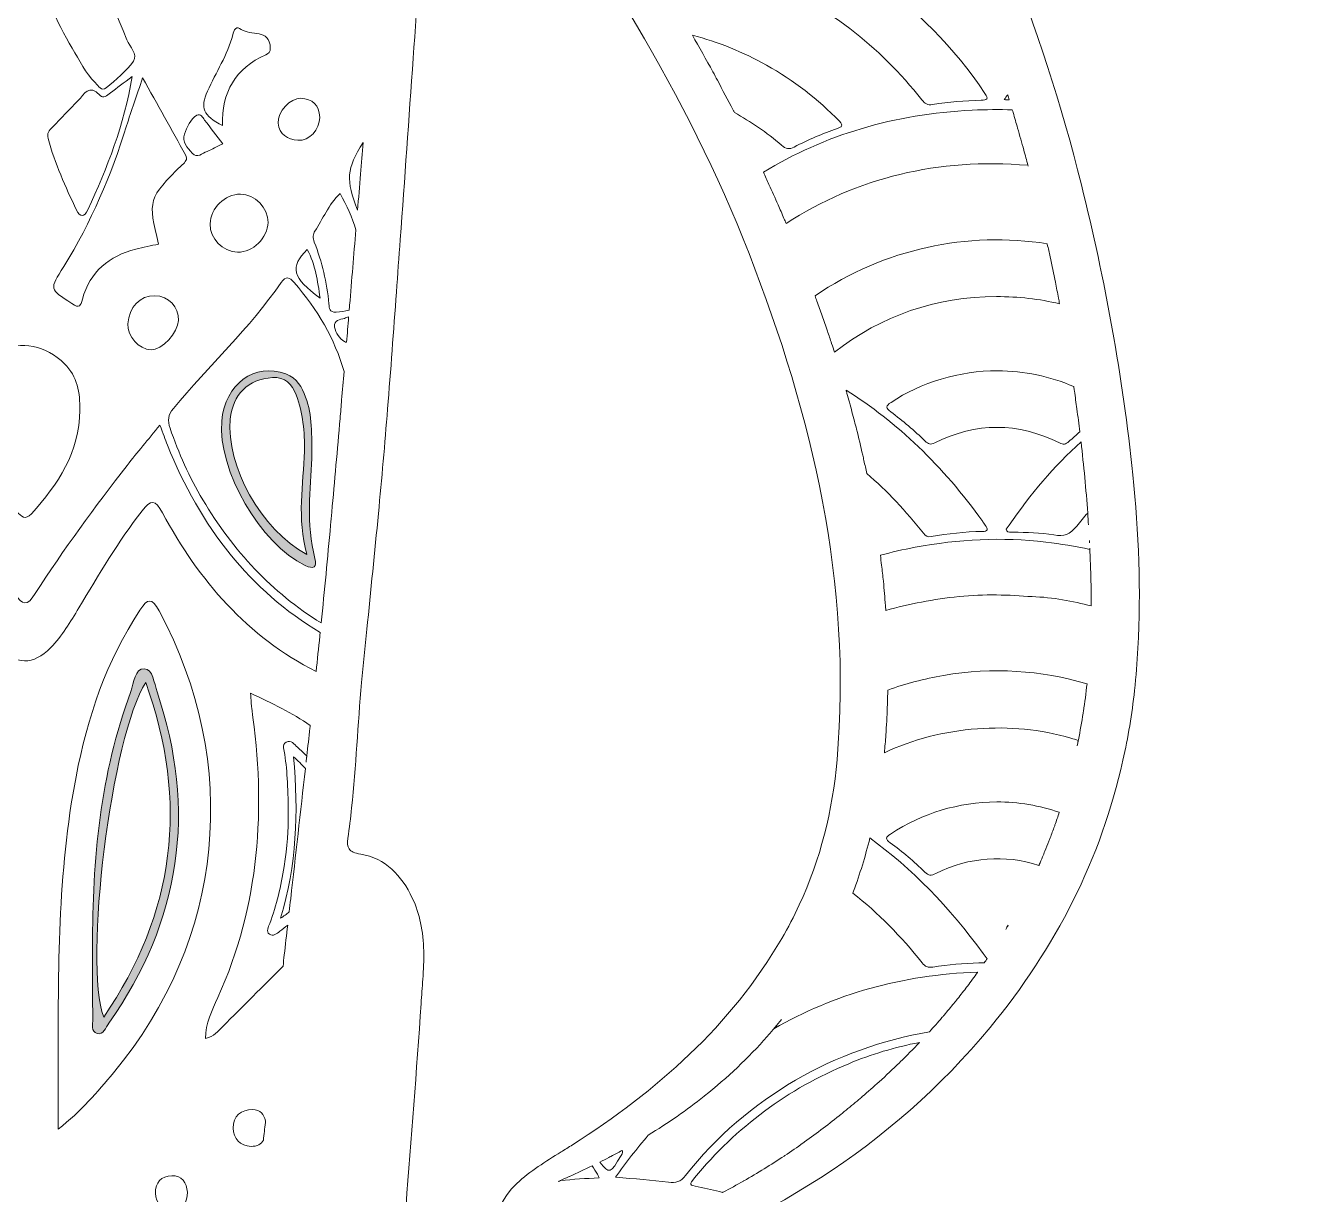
# Model space of a CAD drawing. Extents: x 196 to 3823, y -5725 to -331.
# Drawn here: x 3020.2 to 3412.9, y -3507 to -3146.4 of the extents above; entities that cross this region are included whole.
import ezdxf

# ---------------------------------------------------------------- set-up
doc = ezdxf.new("R2010")
doc.units = 0
doc.header["$MEASUREMENT"] = 0
doc.layers.add('Layer 1', color=7, linetype='Continuous')

# ---------------------------------------------------------------- blocks, each defined once
blk = doc.blocks.new('block 6')
at = {"layer": 'Layer 1', "true_color": 0xffffff}
h = blk.add_hatch(color=7, dxfattribs=at)
h.dxf.hatch_style = 2
edge = h.paths.add_edge_path()
edge.add_spline(control_points=[(3080.73, -3268.42), (3079.45, -3283.57), (3092.69, -3306.42), (3106.43, -3312.97), (3109.11, -3314.24), (3110.18, -3313.54), (3109.46, -3310.8), (3106.64, -3300.06), (3108.01, -3289.24), (3108.55, -3280.03), (3108.47, -3272.57), (3108.73, -3266.66), (3106.58, -3261.06), (3105.4, -3258), (3104.03, -3255.19), (3100.5, -3253.88), (3090.88, -3250.3), (3081.69, -3256.96), (3080.73, -3268.42)], knot_values=[0, 0, 0, 0, 1, 1, 1, 2, 2, 2, 3, 3, 3, 4, 4, 4, 5, 5, 5, 6, 6, 6, 6], degree=3, periodic=1)
edge = h.paths.add_edge_path()
edge.add_spline(control_points=[(3103.69, -3260.38), (3105.78, -3265.96), (3106.34, -3271.78), (3106.21, -3277.69), (3105.98, -3288), (3103.77, -3298.31), (3107.02, -3309.59), (3092.78, -3301.97), (3081.93, -3282.05), (3083.36, -3267.81), (3084.12, -3260.25), (3088.84, -3255.51), (3096.39, -3255.01), (3100.18, -3254.76), (3102.43, -3257.04), (3103.69, -3260.38)], knot_values=[0, 0, 0, 0, 1, 1, 1, 2, 2, 2, 3, 3, 3, 4, 4, 4, 5, 5, 5, 5], degree=3, periodic=1)
h = blk.add_hatch(color=7, dxfattribs=at)
h.dxf.hatch_style = 2
edge = h.paths.add_edge_path()
edge.add_spline(control_points=[(3042.32, -3457.38), (3044.25, -3457.85), (3044.97, -3455.51), (3045.91, -3454.17), (3068.1, -3422.62), (3073.12, -3388.55), (3060.77, -3351.98), (3059.86, -3349.3), (3059.51, -3344.87), (3056.82, -3344.82), (3053.9, -3344.76), (3053.66, -3349.24), (3052.68, -3351.86), (3043.24, -3377.27), (3040.75, -3403.8), (3040.9, -3430.64), (3040.9, -3438.05), (3040.85, -3445.47), (3040.95, -3452.88), (3040.97, -3454.47), (3040.23, -3456.86), (3042.32, -3457.38)], knot_values=[0, 0, 0, 0, 1, 1, 1, 2, 2, 2, 3, 3, 3, 4, 4, 4, 5, 5, 5, 6, 6, 6, 7, 7, 7, 7], degree=3, periodic=1)
edge = h.paths.add_edge_path()
edge.add_spline(control_points=[(3057.29, -3349.08), (3070.59, -3386.16), (3066.31, -3420.12), (3044.31, -3452.3), (3037.98, -3435.79), (3046.76, -3365.19), (3057.29, -3349.08)], knot_values=[0, 0, 0, 0, 1, 1, 1, 2, 2, 2, 2], degree=3, periodic=1)
at = {"layer": 'Layer 1', "lineweight": 0}
for points, knots in [([(3804.19, -2669.71), (3803.85, -2667.11), (3803.21, -2664.45), (3802.21, -2661.74), (3800.5, -2657.05), (3798.1, -2652.87), (3795.23, -2649.02), (3792.11, -2644.82), (3788.44, -2641.03), (3784.46, -2637.5), (3773.5, -2627.77), (3761.06, -2619.97), (3749.31, -2611.28), (3742.64, -2606.34), (3736, -2601.35), (3729.3, -2596.44), (3723.19, -2591.95), (3717.03, -2587.53), (3710.74, -2583.27), (3706.38, -2580.33), (3702.11, -2577.27), (3697.89, -2574.15), (3685.71, -2565.18), (3673.98, -2555.64), (3662.27, -2546.07), (3658.16, -2542.72), (3654.06, -2539.36), (3649.94, -2536.03), (3646.8, -2533.5), (3643.71, -2530.89), (3640.64, -2528.26), (3628.38, -2517.73), (3616.61, -2506.59), (3604.56, -2495.8), (3591.6, -2484.18), (3578.57, -2472.64), (3565.12, -2461.62), (3552.81, -2451.53), (3540.15, -2441.87), (3526.82, -2433.03), (3518.54, -2427.54), (3510.08, -2422.48), (3501.4, -2417.92), (3482.31, -2407.9), (3462.16, -2400.31), (3440.65, -2395.85), (3435.47, -2394.78), (3430.27, -2393.91), (3425.06, -2393.16), (3413.2, -2391.45), (3401.25, -2390.47), (3389.28, -2389.77), (3384.03, -2389.47), (3378.78, -2389.21), (3373.52, -2388.98), (3357.39, -2388.25), (3341.28, -2387.83), (3325.19, -2387.88), (3299.45, -2387.96), (3273.77, -2389.24), (3248.17, -2392.37), (3238.57, -2393.55), (3228.98, -2394.98), (3219.41, -2396.71), (3216.79, -2397.19), (3214.16, -2397.55), (3211.52, -2397.85), (3207.41, -2398.32), (3203.29, -2398.61), (3199.16, -2398.68), (3195.07, -2398.74), (3190.98, -2398.59), (3186.89, -2398.27), (3184.19, -2398.06), (3181.48, -2397.78), (3178.79, -2397.41), (3175.71, -2396.98), (3172.69, -2396.38), (3169.72, -2395.64), (3160.35, -2393.3), (3151.48, -2389.56), (3142.87, -2385.24), (3140.15, -2383.87), (3137.46, -2382.45), (3134.78, -2380.99), (3128.91, -2377.8), (3122.99, -2374.8), (3117.01, -2372.03), (3092.04, -2360.46), (3065.96, -2352.89), (3037.68, -2351.89), (3034.06, -2351.76), (3030.46, -2351.69), (3026.86, -2351.67), (3001.69, -2351.57), (2976.92, -2354.32), (2952.48, -2360.7), (2933.21, -2365.73), (2915.95, -2375.5), (2898.46, -2384.52), (2879.72, -2394.17), (2860.42, -2398.49), (2840.51, -2398.4), (2831.46, -2398.35), (2822.29, -2397.39), (2812.99, -2395.61), (2799.65, -2393.05), (2786.22, -2391.01), (2772.72, -2389.74), (2765.45, -2389.06), (2758.16, -2388.6), (2750.86, -2388.42), (2742.44, -2388.21), (2734.02, -2388.11), (2725.6, -2388.08), (2723.66, -2388.07), (2721.71, -2388.04), (2719.77, -2388.04), (2688.69, -2388.06), (2657.63, -2389.28), (2626.61, -2392), (2594.06, -2394.86), (2563.89, -2404.13), (2535.77, -2419.34), (2529.03, -2422.98), (2522.41, -2426.95), (2515.91, -2431.27), (2510.28, -2435.01), (2504.78, -2438.91), (2499.34, -2442.89), (2483.18, -2454.73), (2467.79, -2467.51), (2452.71, -2480.68), (2447.63, -2485.11), (2442.58, -2489.56), (2437.55, -2494.05), (2434.59, -2496.69), (2431.65, -2499.36), (2428.72, -2502.04), (2416.81, -2512.89), (2405.03, -2523.87), (2392.54, -2533.98), (2390, -2536.04), (2387.47, -2538.12), (2384.96, -2540.22), (2379.02, -2545.15), (2373.11, -2550.12), (2367.01, -2554.87), (2364.36, -2556.94), (2361.68, -2558.97), (2358.94, -2560.93), (2355.55, -2563.36), (2352.18, -2565.83), (2348.82, -2568.31), (2337.69, -2576.54), (2326.68, -2584.94), (2315.4, -2592.95), (2310.59, -2596.36), (2305.85, -2599.85), (2301.11, -2603.35), (2295.91, -2607.17), (2290.72, -2611), (2285.46, -2614.75), (2283.11, -2616.42), (2280.8, -2618.16), (2278.5, -2619.92), (2273.18, -2624), (2267.97, -2628.25), (2262.78, -2632.5), (2260.53, -2634.34), (2258.28, -2636.17), (2256.02, -2637.99), (2250.18, -2642.7), (2244.89, -2648.01), (2241.16, -2654.58), (2238.97, -2658.43), (2237.4, -2662.39), (2236.48, -2666.34), (2234.26, -2675.88), (2235.97, -2685.31), (2242.59, -2692.9), (2245.31, -2696.01), (2248.84, -2698.81), (2253.28, -2701.18), (2257.03, -2703.19), (2260.91, -2704.89), (2264.88, -2706.29), (2268.54, -2707.58), (2272.28, -2708.61), (2276.11, -2709.39), (2279.7, -2710.11), (2281.44, -2711.43), (2280.97, -2715.55), (2280.87, -2716.46), (2280.79, -2717.37), (2280.73, -2718.29), (2280.49, -2722), (2280.62, -2725.77), (2281.5, -2729.43), (2283.34, -2737.07), (2285.85, -2744.07), (2288.99, -2750.45), (2296.3, -2765.3), (2307.17, -2776.72), (2321.73, -2784.58), (2328, -2787.96), (2334.91, -2790.72), (2342.55, -2792.77), (2346.06, -2793.71), (2349.6, -2794.58), (2353.16, -2795.32), (2367.93, -2798.34), (2376.27, -2807.78), (2380.37, -2821.85), (2383.81, -2833.63), (2389.86, -2843.81), (2397.9, -2852.71), (2399.88, -2854.9), (2401.95, -2857.04), (2404.17, -2859.08), (2413.16, -2867.35), (2422.62, -2874.97), (2432.42, -2882.13), (2443.07, -2889.91), (2454.12, -2897.14), (2465.45, -2903.99), (2476, -2910.39), (2487.26, -2915.2), (2499.39, -2917.71), (2503.3, -2918.52), (2507.25, -2919.21), (2511.2, -2919.44), (2512, -2919.48), (2512.8, -2919.52), (2513.6, -2919.53), (2516.44, -2919.55), (2519.28, -2919.29), (2522.09, -2918.62), (2523.94, -2918.18), (2525.77, -2917.68), (2527.59, -2917.17), (2534.99, -2915.07), (2542.23, -2912.39), (2549.39, -2909.5), (2554.44, -2907.46), (2559.31, -2906.47), (2563.97, -2906.58), (2571.74, -2906.76), (2578.93, -2909.99), (2585.45, -2916.46), (2587.34, -2918.33), (2589.14, -2920.28), (2590.88, -2922.27), (2596.77, -2929), (2601.95, -2936.34), (2606.98, -2943.68), (2610.05, -2948.14), (2613.46, -2952.2), (2617.08, -2956.04), (2621.02, -2960.22), (2625.2, -2964.14), (2629.49, -2967.99), (2631.44, -2969.75), (2633.24, -2971.66), (2635.21, -2973.41), (2637.02, -2975.02), (2638.97, -2976.48), (2641.33, -2977.54), (2643.78, -2978.63), (2646.21, -2979.74), (2648.64, -2980.85), (2655.24, -2983.88), (2661.8, -2987.03), (2668.28, -2990.29), (2670.63, -2991.47), (2672.97, -2992.66), (2675.3, -2993.88), (2686.98, -2999.96), (2697.65, -3007.82), (2706.2, -3017.72), (2715.39, -3028.34), (2725.34, -3037.66), (2737.73, -3044.25), (2739.49, -3045.18), (2741.26, -3046.08), (2743.05, -3046.94), (2744.99, -3047.88), (2746.95, -3048.77), (2748.94, -3049.61), (2749.43, -3049.81), (2749.82, -3050.01), (2750.15, -3050.22), (2751.28, -3050.94), (2751.44, -3051.81), (2750.43, -3053.55), (2749.93, -3054.42), (2749.45, -3055.3), (2748.97, -3056.18), (2747.64, -3058.64), (2746.37, -3061.15), (2745.11, -3063.65), (2744.66, -3064.54), (2744.21, -3065.44), (2743.75, -3066.32), (2712.09, -3127.98), (2690.68, -3192.35), (2681.61, -3260.01), (2679.07, -3278.96), (2677.49, -3298.16), (2676.93, -3317.64), (2676.48, -3333.03), (2677.25, -3348.22), (2679.68, -3363.11), (2681.93, -3376.93), (2685.62, -3390.5), (2691.16, -3403.75), (2696.58, -3416.7), (2702.96, -3428.56), (2710.19, -3439.45), (2740.45, -3485.06), (2785.72, -3513.47), (2839.29, -3532.08), (2843.21, -3533.44), (2847.29, -3534.2), (2851.36, -3534.19), (2854.86, -3534.17), (2858.35, -3533.58), (2861.75, -3532.32), (2863.45, -3531.68), (2865.12, -3530.88), (2866.77, -3529.89), (2870.96, -3527.36), (2873.53, -3523.57), (2874.37, -3519.43), (2875.27, -3515.05), (2874.22, -3510.29), (2871.03, -3506.24), (2869.21, -3503.92), (2866.96, -3502.11), (2864.55, -3500.51), (2863.92, -3500.1), (2863.29, -3499.69), (2862.65, -3499.3), (2851.42, -3492.51), (2840.76, -3484.91), (2830.35, -3476.95), (2788.62, -3445.04), (2767.74, -3402.9), (2768.32, -3350.32), (2768.54, -3330.71), (2770.87, -3311.31), (2774.66, -3292.08), (2776.46, -3282.91), (2778.62, -3273.87), (2781.07, -3264.94), (2788.57, -3237.68), (2798.97, -3211.52), (2811.55, -3186.18), (2815.56, -3178.1), (2819.79, -3170.1), (2824.22, -3162.18), (2840.2, -3133.6), (2859.36, -3107.14), (2878.23, -3080.47), (2879.33, -3078.9), (2880.44, -3077.32), (2881.54, -3075.74), (2885.93, -3069.44), (2890.34, -3062.97), (2895.24, -3055.86), (2897.23, -3066.32), (2899.16, -3076), (2900.92, -3085.55), (2901.35, -3087.86), (2901.77, -3090.17), (2902.18, -3092.48), (2903.86, -3102.06), (2905.4, -3111.66), (2906.87, -3121.27), (2908.92, -3134.73), (2910.79, -3148.22), (2912.45, -3161.74), (2913.86, -3173.1), (2915.15, -3184.47), (2916.29, -3195.85), (2917.36, -3206.55), (2918.29, -3217.25), (2919.04, -3227.98), (2919.45, -3233.84), (2919.72, -3239.71), (2919.93, -3245.57), (2920.55, -3263.18), (2920.43, -3280.8), (2920.26, -3298.41), (2920.2, -3304.45), (2920.14, -3310.48), (2920.11, -3316.52), (2920.09, -3320.5), (2920.08, -3324.48), (2920.07, -3328.46), (2920.03, -3343.8), (2920, -3359.15), (2919.43, -3374.49), (2919.3, -3378.22), (2919.41, -3381.95), (2919.53, -3385.7), (2919.65, -3389.03), (2919.78, -3392.36), (2919.77, -3395.7), (2919.71, -3416.24), (2920.53, -3436.81), (2921.47, -3457.35), (2921.94, -3467.6), (2922.54, -3477.84), (2923.27, -3488.07), (2924.87, -3510.57), (2927.11, -3533.02), (2930.12, -3555.4), (2933.44, -3580.05), (2937.9, -3604.44), (2946.9, -3627.78), (2961.03, -3664.44), (2996.5, -3688.37), (3033.73, -3688.33), (3040.62, -3688.32), (3047.58, -3687.49), (3054.47, -3685.77), (3093.23, -3676.09), (3115.75, -3649.68), (3125.45, -3612.06), (3134, -3578.85), (3135.04, -3544.59), (3137.56, -3510.57), (3139.11, -3489.74), (3140.85, -3468.93), (3142.22, -3448.09), (3142.39, -3445.61), (3142.59, -3443.12), (3142.76, -3440.64), (3143.15, -3434.79), (3143.3, -3428.96), (3142.07, -3423.22), (3141.52, -3420.66), (3140.71, -3418.11), (3139.51, -3415.6), (3136.18, -3408.6), (3131.3, -3403.32), (3123.58, -3402.03), (3121.7, -3401.71), (3120.6, -3401.25), (3120.02, -3400.44), (3119.49, -3399.7), (3119.4, -3398.66), (3119.63, -3397.12), (3120.08, -3394.01), (3120.45, -3390.9), (3120.78, -3387.78), (3122.14, -3374.91), (3122.66, -3361.97), (3123.88, -3349.09), (3124.41, -3343.61), (3124.95, -3338.13), (3125.5, -3332.65), (3126.69, -3320.75), (3127.91, -3308.86), (3129.05, -3296.96), (3129.56, -3291.59), (3130.06, -3286.21), (3130.53, -3280.83), (3131, -3275.46), (3131.45, -3270.08), (3131.88, -3264.69), (3132.84, -3252.68), (3133.73, -3240.65), (3134.6, -3228.63), (3134.99, -3223.23), (3135.39, -3217.83), (3135.78, -3212.44), (3137.15, -3193.79), (3138.46, -3175.13), (3139.78, -3156.48), (3141.04, -3138.92), (3142.3, -3121.37), (3143.65, -3103.82), (3144.04, -3098.7), (3144.51, -3093.59), (3145.02, -3088.42), (3146.03, -3078.09), (3147.2, -3067.55), (3148.32, -3056.31), (3154.61, -3065.34), (3159.89, -3073.14), (3165.39, -3080.77), (3196.12, -3123.39), (3224.15, -3167.59), (3243.36, -3216.76), (3262.95, -3266.94), (3275.21, -3318.53), (3270.51, -3372.95), (3269.15, -3388.6), (3265.39, -3403.62), (3258.85, -3417.72), (3257.22, -3421.22), (3255.43, -3424.67), (3253.46, -3428.05), (3237.7, -3455.08), (3214.96, -3475.1), (3188.89, -3491.7), (3187.73, -3492.44), (3186.56, -3493.17), (3185.38, -3493.9), (3180.64, -3496.84), (3175.89, -3499.79), (3171.75, -3503.6), (3161.58, -3512.96), (3164.32, -3526.97), (3177.29, -3531.72), (3181.43, -3533.24), (3185.63, -3533.92), (3189.8, -3533.89), (3193.98, -3533.86), (3198.14, -3533.11), (3202.21, -3531.74), (3247.42, -3516.56), (3286.99, -3492.7), (3317.71, -3455.51), (3338.03, -3430.9), (3351.92, -3403.45), (3358.71, -3373.04), (3360.28, -3366.03), (3361.47, -3358.85), (3362.27, -3351.52), (3362.75, -3347.19), (3363.07, -3342.85), (3363.31, -3338.52), (3364.33, -3320.69), (3363.54, -3302.84), (3361.75, -3285), (3358.71, -3254.78), (3353.17, -3225.01), (3345.89, -3195.57), (3333.69, -3146.25), (3314.44, -3099.67), (3290.58, -3054.93), (3288.85, -3051.69), (3289.24, -3050.75), (3292.61, -3049.62), (3306.61, -3044.9), (3318.58, -3036.93), (3329.21, -3026.63), (3333.25, -3022.72), (3336.74, -3018.29), (3340.84, -3014.61), (3347.13, -3008.99), (3353.35, -3003.27), (3359.56, -2997.55), (3362.78, -2994.58), (3366.25, -2991.85), (3370.19, -2990.03), (3372.08, -2989.16), (3374.08, -2988.48), (3376.22, -2988.13), (3384.81, -2986.72), (3392.44, -2983.56), (3399.59, -2979.03), (3401.65, -2977.72), (3403.68, -2976.31), (3405.68, -2974.78), (3415.64, -2967.13), (3424.97, -2958.94), (3431.29, -2948.1), (3437.58, -2937.31), (3444.76, -2927.24), (3453.33, -2918.25), (3456.64, -2914.79), (3460.12, -2911.44), (3464.62, -2909.25), (3465.73, -2908.71), (3466.88, -2908.22), (3468.13, -2907.84), (3471.36, -2906.84), (3474.46, -2906.47), (3477.47, -2906.55), (3477.77, -2906.56), (3478.07, -2906.59), (3478.37, -2906.6), (3484.66, -2906.96), (3490.57, -2909.25), (3496.4, -2911.99), (3506.58, -2916.78), (3516.72, -2919.08), (3526.89, -2919.09), (3537.05, -2919.11), (3547.24, -2916.85), (3557.49, -2912.53), (3576.01, -2904.71), (3592.02, -2892.85), (3608.36, -2881.52), (3633.49, -2864.11), (3655.15, -2843.96), (3663.54, -2812.92), (3664.02, -2811.15), (3664.73, -2809.55), (3665.6, -2808.07), (3667.61, -2804.67), (3670.57, -2802.02), (3674.13, -2800.07), (3675.68, -2799.22), (3677.32, -2798.5), (3679.06, -2797.91), (3685.96, -2795.61), (3692.94, -2793.36), (3700.05, -2791.88), (3708.82, -2790.06), (3716.73, -2786.49), (3723.73, -2781.76), (3747.3, -2765.84), (3760.49, -2736.64), (3760.35, -2715.43), (3760.34, -2714.68), (3760.41, -2714.06), (3760.52, -2713.5), (3760.98, -2711.13), (3762.45, -2710.17), (3765.2, -2709.56), (3775.19, -2707.34), (3784.43, -2703.38), (3792.46, -2696.89), (3801.54, -2689.56), (3805.53, -2680.17), (3804.19, -2669.71)], [0, 0, 0, 0, 1, 1, 1, 2, 2, 2, 3, 3, 3, 4, 4, 4, 5, 5, 5, 6, 6, 6, 7, 7, 7, 8, 8, 8, 9, 9, 9, 10, 10, 10, 11, 11, 11, 12, 12, 12, 13, 13, 13, 14, 14, 14, 15, 15, 15, 16, 16, 16, 17, 17, 17, 18, 18, 18, 19, 19, 19, 20, 20, 20, 21, 21, 21, 22, 22, 22, 23, 23, 23, 24, 24, 24, 25, 25, 25, 26, 26, 26, 27, 27, 27, 28, 28, 28, 29, 29, 29, 30, 30, 30, 31, 31, 31, 32, 32, 32, 33, 33, 33, 34, 34, 34, 35, 35, 35, 36, 36, 36, 37, 37, 37, 38, 38, 38, 39, 39, 39, 40, 40, 40, 41, 41, 41, 42, 42, 42, 43, 43, 43, 44, 44, 44, 45, 45, 45, 46, 46, 46, 47, 47, 47, 48, 48, 48, 49, 49, 49, 50, 50, 50, 51, 51, 51, 52, 52, 52, 53, 53, 53, 54, 54, 54, 55, 55, 55, 56, 56, 56, 57, 57, 57, 58, 58, 58, 59, 59, 59, 60, 60, 60, 61, 61, 61, 62, 62, 62, 63, 63, 63, 64, 64, 64, 65, 65, 65, 66, 66, 66, 67, 67, 67, 68, 68, 68, 69, 69, 69, 70, 70, 70, 71, 71, 71, 72, 72, 72, 73, 73, 73, 74, 74, 74, 75, 75, 75, 76, 76, 76, 77, 77, 77, 78, 78, 78, 79, 79, 79, 80, 80, 80, 81, 81, 81, 82, 82, 82, 83, 83, 83, 84, 84, 84, 85, 85, 85, 86, 86, 86, 87, 87, 87, 88, 88, 88, 89, 89, 89, 90, 90, 90, 91, 91, 91, 92, 92, 92, 93, 93, 93, 94, 94, 94, 95, 95, 95, 96, 96, 96, 97, 97, 97, 98, 98, 98, 99, 99, 99, 100, 100, 100, 101, 101, 101, 102, 102, 102, 103, 103, 103, 104, 104, 104, 105, 105, 105, 106, 106, 106, 107, 107, 107, 108, 108, 108, 109, 109, 109, 110, 110, 110, 111, 111, 111, 112, 112, 112, 113, 113, 113, 114, 114, 114, 115, 115, 115, 116, 116, 116, 117, 117, 117, 118, 118, 118, 119, 119, 119, 120, 120, 120, 121, 121, 121, 122, 122, 122, 123, 123, 123, 124, 124, 124, 125, 125, 125, 126, 126, 126, 127, 127, 127, 128, 128, 128, 129, 129, 129, 130, 130, 130, 131, 131, 131, 132, 132, 132, 133, 133, 133, 134, 134, 134, 135, 135, 135, 136, 136, 136, 137, 137, 137, 138, 138, 138, 139, 139, 139, 140, 140, 140, 141, 141, 141, 142, 142, 142, 143, 143, 143, 144, 144, 144, 145, 145, 145, 146, 146, 146, 147, 147, 147, 148, 148, 148, 149, 149, 149, 150, 150, 150, 151, 151, 151, 152, 152, 152, 153, 153, 153, 154, 154, 154, 155, 155, 155, 156, 156, 156, 157, 157, 157, 158, 158, 158, 159, 159, 159, 160, 160, 160, 161, 161, 161, 162, 162, 162, 163, 163, 163, 164, 164, 164, 165, 165, 165, 166, 166, 166, 167, 167, 167, 168, 168, 168, 169, 169, 169, 170, 170, 170, 171, 171, 171, 172, 172, 172, 173, 173, 173, 174, 174, 174, 175, 175, 175, 176, 176, 176, 177, 177, 177, 178, 178, 178, 179, 179, 179, 180, 180, 180, 181, 181, 181, 182, 182, 182, 183, 183, 183, 184, 184, 184, 185, 185, 185, 186, 186, 186, 187, 187, 187, 188, 188, 188, 189, 189, 189, 190, 190, 190, 191, 191, 191, 192, 192, 192, 193, 193, 193, 194, 194, 194, 195, 195, 195, 196, 196, 196, 197, 197, 197, 198, 198, 198, 199, 199, 199, 200, 200, 200, 201, 201, 201, 202, 202, 202, 203, 203, 203, 204, 204, 204, 205, 205, 205, 206, 206, 206, 207, 207, 207, 208, 208, 208, 209, 209, 209, 210, 210, 210, 210]), ([(3035.24, -3103.09), (3039.73, -3119.98), (3045.09, -3135.57), (3051.47, -3150.8), (3052.37, -3152.95), (3054.89, -3155.37), (3053.51, -3157.37), (3051.3, -3160.56), (3048.12, -3163.13), (3045.1, -3165.65), (3043.63, -3166.89), (3042.71, -3164.99), (3041.8, -3164.11), (3038.63, -3161.06), (3036.84, -3157.1), (3034.63, -3153.41), (3029.63, -3145.1), (3025.98, -3136.17), (3022.63, -3127.1), (3021.71, -3124.57), (3021.93, -3122.68), (3023.91, -3120.58), (3028.52, -3115.73), (3031.33, -3109.57), (3035.24, -3103.09)], [0, 0, 0, 0, 1, 1, 1, 2, 2, 2, 3, 3, 3, 4, 4, 4, 5, 5, 5, 6, 6, 6, 7, 7, 7, 8, 8, 8, 8]), ([(3204.55, -3115.5), (3203.51, -3113.99), (3202.46, -3112.49), (3201.41, -3110.99), (3200.26, -3109.34), (3199.11, -3107.69), (3197.94, -3106.05), (3197.8, -3105.87), (3197.68, -3105.68), (3197.54, -3105.49), (3209.01, -3105.29), (3220.31, -3106.49), (3231.45, -3109.09), (3249.35, -3113.27), (3266.16, -3120.26), (3281.08, -3131.24), (3294.77, -3141.3), (3306.61, -3153.19), (3316.13, -3167.33), (3317.37, -3169.19), (3316.77, -3169.36), (3314.94, -3169.45), (3309.94, -3169.67), (3304.95, -3169.96), (3300, -3170.79), (3298.48, -3171.05), (3297.61, -3170.53), (3296.69, -3169.37), (3283.47, -3152.62), (3267.07, -3139.95), (3247.32, -3131.93), (3235.34, -3127.08), (3222.86, -3124.03), (3209.89, -3122.88), (3209.76, -3122.87), (3209.64, -3122.86), (3209.51, -3122.85), (3208.92, -3121.96), (3208.31, -3121.08), (3207.71, -3120.19), (3206.66, -3118.62), (3205.61, -3117.06), (3204.55, -3115.5)], [0, 0, 0, 0, 1, 1, 1, 2, 2, 2, 3, 3, 3, 4, 4, 4, 5, 5, 5, 6, 6, 6, 7, 7, 7, 8, 8, 8, 9, 9, 9, 10, 10, 10, 11, 11, 11, 12, 12, 12, 13, 13, 13, 14, 14, 14, 14]), ([(3094.31, -3155.42), (3085.02, -3159.62), (3080.6, -3166.94), (3080.99, -3177.28), (3074.89, -3174.14), (3074.02, -3171.82), (3076.32, -3166.68), (3078.92, -3160.88), (3082.49, -3155.5), (3084.15, -3149.28), (3084.33, -3148.61), (3084.5, -3147.86), (3084.93, -3147.39), (3085.44, -3146.81), (3086.09, -3147.14), (3086.71, -3147.59), (3089.59, -3149.74), (3095.55, -3147.13), (3095.71, -3153.47), (3095.74, -3154.49), (3095.12, -3155.06), (3094.31, -3155.42)], [0, 0, 0, 0, 1, 1, 1, 2, 2, 2, 3, 3, 3, 4, 4, 4, 5, 5, 5, 6, 6, 6, 7, 7, 7, 7]), ([(3233.59, -3163.27), (3233.13, -3162.42), (3232.69, -3161.57), (3232.23, -3160.72), (3230.15, -3156.92), (3228.04, -3153.14), (3225.88, -3149.39), (3233.87, -3151.52), (3241.53, -3154.57), (3248.79, -3158.64), (3257.09, -3163.29), (3264.59, -3169.1), (3271.24, -3175.96), (3272.58, -3177.34), (3271.91, -3177.68), (3270.6, -3178.16), (3266.07, -3179.82), (3261.57, -3181.61), (3257.32, -3183.89), (3255.7, -3184.75), (3254.71, -3184.44), (3253.39, -3183.33), (3248.77, -3179.39), (3243.91, -3176.05), (3238.85, -3173.28), (3238.71, -3173.01), (3238.57, -3172.75), (3238.43, -3172.48), (3236.85, -3169.39), (3235.23, -3166.33), (3233.59, -3163.27)], [0, 0, 0, 0, 1, 1, 1, 2, 2, 2, 3, 3, 3, 4, 4, 4, 5, 5, 5, 6, 6, 6, 7, 7, 7, 8, 8, 8, 9, 9, 9, 10, 10, 10, 10]), ([(3027.16, -3181.29), (3026.69, -3179.6), (3027.54, -3178.75), (3028.54, -3177.73), (3031.19, -3175.04), (3033.77, -3172.29), (3036.42, -3169.58), (3038.32, -3167.64), (3039.82, -3164.21), (3043.22, -3167.96), (3044.21, -3169.05), (3045.4, -3167.97), (3046.38, -3167.21), (3048.39, -3165.64), (3050.46, -3164.14), (3053.13, -3162.15), (3050.62, -3177.11), (3045.41, -3190.32), (3039.42, -3203.25), (3038.32, -3205.61), (3037.01, -3205.62), (3035.91, -3203.33), (3032.51, -3196.18), (3029.28, -3188.95), (3027.16, -3181.29)], [0, 0, 0, 0, 1, 1, 1, 2, 2, 2, 3, 3, 3, 4, 4, 4, 5, 5, 5, 6, 6, 6, 7, 7, 7, 8, 8, 8, 8]), ([(3061.25, -3213.83), (3058.9, -3214.35), (3056.54, -3214.76), (3054.23, -3215.37), (3046, -3217.58), (3040.01, -3222.28), (3037.74, -3230.83), (3037.17, -3232.96), (3036.93, -3233.77), (3034.48, -3232.17), (3027.45, -3227.58), (3027.55, -3227.88), (3032.02, -3220.7), (3040.46, -3207.17), (3046.6, -3192.58), (3051.36, -3177.37), (3052.85, -3172.67), (3054.49, -3168.01), (3056.32, -3162.55), (3060.95, -3170.87), (3065.25, -3178.61), (3069.56, -3186.35), (3070.35, -3187.76), (3069.47, -3188.48), (3068.55, -3189.38), (3058.1, -3199.55), (3057.83, -3200.48), (3061.25, -3213.83)], [0, 0, 0, 0, 1, 1, 1, 2, 2, 2, 3, 3, 3, 4, 4, 4, 5, 5, 5, 6, 6, 6, 7, 7, 7, 8, 8, 8, 9, 9, 9, 9]), ([(3104.2, -3181.8), (3101.02, -3181.56), (3098.5, -3180.02), (3098.15, -3176.54), (3097.81, -3173.16), (3101.93, -3168.65), (3105.12, -3168.85), (3108.68, -3169.07), (3110.91, -3170.88), (3110.93, -3174.75), (3110.97, -3178.58), (3107.79, -3182.06), (3104.2, -3181.8)], [0, 0, 0, 0, 1, 1, 1, 2, 2, 2, 3, 3, 3, 4, 4, 4, 4]), ([(3323.63, -3169.36), (3323.1, -3169.33), (3322.59, -3169.3), (3322.05, -3169.26), (3322.41, -3168.75), (3322.78, -3168.26), (3323.14, -3167.76), (3323.31, -3168.29), (3323.47, -3168.83), (3323.63, -3169.36)], [0, 0, 0, 0, 1, 1, 1, 2, 2, 2, 3, 3, 3, 3]), ([(3312.22, -3172.52), (3316.4, -3172.33), (3320.51, -3172.3), (3324.56, -3172.4), (3324.64, -3172.7), (3324.74, -3172.99), (3324.82, -3173.28), (3325.3, -3174.88), (3325.76, -3176.49), (3326.22, -3178.09), (3326.86, -3180.33), (3327.49, -3182.57), (3328.11, -3184.82), (3328.54, -3186.39), (3328.98, -3187.96), (3329.4, -3189.54), (3329.4, -3189.54), (3329.4, -3189.54), (3329.4, -3189.54), (3329.42, -3189.61), (3329.44, -3189.68), (3329.46, -3189.76), (3329.44, -3189.68), (3329.42, -3189.61), (3329.4, -3189.54), (3301.63, -3187.23), (3276.76, -3193.31), (3254.82, -3207.48), (3254.6, -3206.96), (3254.37, -3206.44), (3254.14, -3205.93), (3253.54, -3204.52), (3252.93, -3203.12), (3252.32, -3201.72), (3251.4, -3199.63), (3250.46, -3197.54), (3249.52, -3195.46), (3248.94, -3194.19), (3248.38, -3192.92), (3247.79, -3191.66), (3266.58, -3180.22), (3288.03, -3173.67), (3312.22, -3172.52)], [0, 0, 0, 0, 1, 1, 1, 2, 2, 2, 3, 3, 3, 4, 4, 4, 5, 5, 5, 6, 6, 6, 7, 7, 7, 8, 8, 8, 9, 9, 9, 10, 10, 10, 11, 11, 11, 12, 12, 12, 13, 13, 13, 14, 14, 14, 14]), ([(3069.23, -3179.93), (3070.08, -3177.79), (3070.93, -3175.33), (3073.09, -3174.08), (3074.15, -3173.45), (3074.83, -3174.78), (3075.43, -3175.56), (3077.27, -3177.94), (3079.07, -3180.36), (3081.02, -3182.95), (3079.25, -3183.8), (3077.77, -3184.58), (3076.22, -3185.24), (3074.74, -3185.88), (3073.11, -3187.49), (3071.61, -3185.76), (3070.22, -3184.15), (3068.28, -3182.28), (3069.23, -3179.93)], [0, 0, 0, 0, 1, 1, 1, 2, 2, 2, 3, 3, 3, 4, 4, 4, 5, 5, 5, 6, 6, 6, 6]), ([(3122.61, -3203.42), (3119.02, -3193.99), (3119.1, -3190.65), (3124.38, -3182.5), (3124.1, -3185.75), (3123.83, -3189), (3123.56, -3192.25), (3123.24, -3195.98), (3122.92, -3199.7), (3122.61, -3203.42)], [0, 0, 0, 0, 1, 1, 1, 2, 2, 2, 3, 3, 3, 3]), ([(3086.53, -3198.41), (3090.9, -3198.42), (3095.13, -3202.77), (3095.02, -3207.13), (3094.89, -3211.99), (3090.33, -3216.45), (3085.63, -3216.31), (3080.95, -3216.17), (3077.03, -3212.16), (3077.14, -3207.62), (3077.26, -3202.74), (3081.68, -3198.4), (3086.53, -3198.41)], [0, 0, 0, 0, 1, 1, 1, 2, 2, 2, 3, 3, 3, 4, 4, 4, 4]), ([(3120.04, -3234.25), (3118.72, -3234.58), (3117.38, -3234.78), (3116.06, -3234.83), (3113.89, -3234.92), (3113.91, -3233.65), (3113.79, -3232.28), (3113.22, -3225.7), (3111.6, -3219.36), (3109.28, -3213.2), (3108.79, -3211.92), (3108.77, -3210.84), (3109.48, -3209.8), (3111.96, -3206.1), (3113.56, -3201.81), (3117.21, -3198.23), (3119.35, -3201.94), (3120.92, -3205.67), (3122.1, -3209.44), (3121.46, -3217.19), (3120.82, -3224.94), (3120.17, -3232.69), (3120.13, -3233.21), (3120.08, -3233.73), (3120.04, -3234.25)], [0, 0, 0, 0, 1, 1, 1, 2, 2, 2, 3, 3, 3, 4, 4, 4, 5, 5, 5, 6, 6, 6, 7, 7, 7, 8, 8, 8, 8]), ([(3335.37, -3213.89), (3335.65, -3215.18), (3335.92, -3216.46), (3336.2, -3217.75), (3336.77, -3220.37), (3337.32, -3222.99), (3337.85, -3225.62), (3338.19, -3227.25), (3338.51, -3228.89), (3338.83, -3230.53), (3338.94, -3231.1), (3339.04, -3231.67), (3339.15, -3232.25), (3332.93, -3230.78), (3326.43, -3230.02), (3319.68, -3230.04), (3301.01, -3230.07), (3284.3, -3235.84), (3269.73, -3247.17), (3269.45, -3246.29), (3269.14, -3245.41), (3268.85, -3244.52), (3268.42, -3243.23), (3267.99, -3241.94), (3267.55, -3240.65), (3267.02, -3239.09), (3266.48, -3237.53), (3265.93, -3235.97), (3265.39, -3234.45), (3264.85, -3232.92), (3264.29, -3231.4), (3264.1, -3230.87), (3263.92, -3230.33), (3263.72, -3229.8), (3285, -3215.22), (3310.78, -3209.9), (3335.33, -3213.72), (3335.34, -3213.78), (3335.36, -3213.84), (3335.37, -3213.89)], [0, 0, 0, 0, 1, 1, 1, 2, 2, 2, 3, 3, 3, 4, 4, 4, 5, 5, 5, 6, 6, 6, 7, 7, 7, 8, 8, 8, 9, 9, 9, 10, 10, 10, 11, 11, 11, 12, 12, 12, 13, 13, 13, 13]), ([(3107.12, -3215.53), (3109.6, -3220.21), (3110.29, -3225.22), (3111.06, -3230.5), (3102.52, -3224.24), (3101.62, -3220.85), (3107.12, -3215.53)], [0, 0, 0, 0, 1, 1, 1, 2, 2, 2, 2]), ([(3117.71, -3261.89), (3117.55, -3263.8), (3117.39, -3265.71), (3117.22, -3267.62), (3116.39, -3277.26), (3115.54, -3286.9), (3114.66, -3296.54), (3114.54, -3297.88), (3114.42, -3299.22), (3114.3, -3300.56), (3113.37, -3310.61), (3112.42, -3320.65), (3111.4, -3330.69), (3096.18, -3321.36), (3084.26, -3308.44), (3074.88, -3292.71), (3070.71, -3285.72), (3067.43, -3278.32), (3064.77, -3270.62), (3063.96, -3268.27), (3064.16, -3266.55), (3065.83, -3264.54), (3076.74, -3251.43), (3089.31, -3239.75), (3099.09, -3225.7), (3100.52, -3223.66), (3101.54, -3223.98), (3103.03, -3225.69), (3110.24, -3234.04), (3115.6, -3243.08), (3118.45, -3253.19), (3118.21, -3256.09), (3117.96, -3258.99), (3117.71, -3261.89)], [0, 0, 0, 0, 1, 1, 1, 2, 2, 2, 3, 3, 3, 4, 4, 4, 5, 5, 5, 6, 6, 6, 7, 7, 7, 8, 8, 8, 9, 9, 9, 10, 10, 10, 11, 11, 11, 11]), ([(3067.38, -3237.43), (3067.28, -3241.18), (3062.24, -3246.54), (3058.91, -3246.43), (3055.18, -3246.3), (3051.62, -3242.31), (3051.79, -3238.42), (3052.02, -3233.31), (3055.54, -3229.64), (3060.1, -3229.76), (3064.36, -3229.87), (3067.5, -3233.18), (3067.38, -3237.43)], [0, 0, 0, 0, 1, 1, 1, 2, 2, 2, 3, 3, 3, 4, 4, 4, 4]), ([(3119.22, -3244.1), (3119, -3244.09), (3118.8, -3244.05), (3118.59, -3243.92), (3117.05, -3243.01), (3115.83, -3241.31), (3115.53, -3239.42), (3115.17, -3237.19), (3117.21, -3237.21), (3118.57, -3236.74), (3119, -3236.59), (3119.43, -3236.45), (3119.87, -3236.31), (3119.65, -3238.91), (3119.44, -3241.5), (3119.22, -3244.1)], [0, 0, 0, 0, 1, 1, 1, 2, 2, 2, 3, 3, 3, 4, 4, 4, 5, 5, 5, 5]), ([(3032.25, -3250.77), (3036.2, -3254.69), (3037.04, -3259.75), (3036.97, -3265.07), (3036.84, -3277.99), (3030.33, -3287.92), (3022, -3297.01), (3020.05, -3299.13), (3018.91, -3297.88), (3017.47, -3296.34), (3009.6, -3287.93), (3004.23, -3278.36), (3002.8, -3266.77), (3002.02, -3260.52), (3007.29, -3249.28), (3012.34, -3246.79), (3018.81, -3243.58), (3026.51, -3245.06), (3032.25, -3250.77)], [0, 0, 0, 0, 1, 1, 1, 2, 2, 2, 3, 3, 3, 4, 4, 4, 5, 5, 5, 6, 6, 6, 6]), ([(3080.73, -3268.42), (3079.45, -3283.57), (3092.69, -3306.42), (3106.43, -3312.97), (3109.11, -3314.24), (3110.18, -3313.54), (3109.46, -3310.8), (3106.64, -3300.06), (3108.01, -3289.24), (3108.55, -3280.03), (3108.47, -3272.57), (3108.73, -3266.66), (3106.58, -3261.06), (3105.4, -3258), (3104.03, -3255.19), (3100.5, -3253.88), (3090.88, -3250.3), (3081.69, -3256.96), (3080.73, -3268.42)], [0, 0, 0, 0, 1, 1, 1, 2, 2, 2, 3, 3, 3, 4, 4, 4, 5, 5, 5, 6, 6, 6, 6]), ([(3103.69, -3260.38), (3105.78, -3265.96), (3106.34, -3271.78), (3106.21, -3277.69), (3105.98, -3288), (3103.77, -3298.31), (3107.02, -3309.59), (3092.78, -3301.97), (3081.93, -3282.05), (3083.36, -3267.81), (3084.12, -3260.25), (3088.84, -3255.51), (3096.39, -3255.01), (3100.18, -3254.76), (3102.43, -3257.04), (3103.69, -3260.38)], [0, 0, 0, 0, 1, 1, 1, 2, 2, 2, 3, 3, 3, 4, 4, 4, 5, 5, 5, 5]), ([(3343.71, -3259.16), (3343.98, -3260.99), (3344.24, -3262.82), (3344.49, -3264.66), (3344.81, -3267.02), (3345.12, -3269.37), (3345.41, -3271.73), (3344.27, -3272.72), (3343.16, -3273.72), (3342.04, -3274.72), (3341.01, -3275.66), (3340.28, -3275.74), (3339.08, -3275.14), (3326.27, -3268.78), (3313.44, -3268.77), (3300.65, -3275.17), (3299.37, -3275.81), (3298.64, -3275.54), (3297.7, -3274.62), (3294.34, -3271.41), (3290.83, -3268.35), (3287.08, -3265.61), (3285.43, -3264.41), (3285.55, -3263.77), (3287.17, -3262.67), (3296.23, -3256.52), (3308.41, -3252.86), (3319.98, -3252.92), (3328.31, -3252.94), (3336.14, -3254.6), (3343.51, -3257.81), (3343.58, -3258.26), (3343.64, -3258.71), (3343.71, -3259.16)], [0, 0, 0, 0, 1, 1, 1, 2, 2, 2, 3, 3, 3, 4, 4, 4, 5, 5, 5, 6, 6, 6, 7, 7, 7, 8, 8, 8, 9, 9, 9, 10, 10, 10, 11, 11, 11, 11]), ([(3278.81, -3280.62), (3278.68, -3280.06), (3278.56, -3279.49), (3278.43, -3278.93), (3277.83, -3276.26), (3277.19, -3273.59), (3276.52, -3270.93), (3276.32, -3270.1), (3276.1, -3269.28), (3275.88, -3268.45), (3275.38, -3266.51), (3274.86, -3264.58), (3274.33, -3262.65), (3274.08, -3261.73), (3273.83, -3260.81), (3273.57, -3259.89), (3273.47, -3259.56), (3273.38, -3259.22), (3273.29, -3258.88), (3288.9, -3268.72), (3303.16, -3282.17), (3315.44, -3299.41), (3315.69, -3299.77), (3315.92, -3300.15), (3316.18, -3300.5), (3317.11, -3301.74), (3317.16, -3302.53), (3315.25, -3302.52), (3309.96, -3302.48), (3304.76, -3303.25), (3299.55, -3304.06), (3298.47, -3304.24), (3297.87, -3303.96), (3297.15, -3303.05), (3291.77, -3296.19), (3285.95, -3290.01), (3279.67, -3284.56), (3279.39, -3283.24), (3279.1, -3281.93), (3278.81, -3280.62)], [0, 0, 0, 0, 1, 1, 1, 2, 2, 2, 3, 3, 3, 4, 4, 4, 5, 5, 5, 6, 6, 6, 7, 7, 7, 8, 8, 8, 9, 9, 9, 10, 10, 10, 11, 11, 11, 12, 12, 12, 13, 13, 13, 13]), ([(3027.98, -3338.31), (3022.6, -3343.82), (3017.15, -3343.78), (3011.9, -3338.13), (3008.36, -3334.33), (3005.66, -3329.88), (3002.99, -3325.43), (2997.23, -3315.79), (2991.7, -3306.01), (2984.68, -3297.2), (2980.42, -3291.86), (2980.53, -3291.9), (2977.14, -3297.9), (2966.27, -3317.19), (2952.52, -3333.24), (2933.94, -3343.76), (2933.96, -3340.8), (2933.96, -3337.84), (2933.99, -3334.88), (2934, -3334.31), (2934, -3333.75), (2934, -3333.18), (2934.01, -3332.19), (2934.02, -3331.2), (2934.04, -3330.22), (2953.71, -3316.82), (2968.17, -3297.44), (2977.53, -3271.91), (2977.76, -3271.3), (2977.91, -3270.57), (2979.13, -3270.66), (2979.89, -3271.52), (2980.83, -3272.5), (2981.68, -3273.56), (2994.3, -3288.93), (3005.98, -3305), (3016.88, -3321.62), (3019.36, -3325.42), (3020.66, -3325.61), (3023.18, -3321.67), (3031.96, -3308), (3041.62, -3294.94), (3051.55, -3282.09), (3054.66, -3278.08), (3057.97, -3274.22), (3061.64, -3269.72), (3062.65, -3272.36), (3063.28, -3274.1), (3063.97, -3275.83), (3074.14, -3301.21), (3089.64, -3320.8), (3111.09, -3333.68), (3111.05, -3334.06), (3111.01, -3334.43), (3110.97, -3334.8), (3110.6, -3338.44), (3110.23, -3342.07), (3109.83, -3345.71), (3088.67, -3335), (3073.71, -3317.68), (3062.45, -3296.72), (3060.22, -3292.57), (3058.88, -3292.62), (3056.14, -3296.15), (3048.81, -3305.59), (3042.78, -3315.87), (3036.66, -3326.08), (3034.08, -3330.38), (3031.5, -3334.71), (3027.98, -3338.31)], [0, 0, 0, 0, 1, 1, 1, 2, 2, 2, 3, 3, 3, 4, 4, 4, 5, 5, 5, 6, 6, 6, 7, 7, 7, 8, 8, 8, 9, 9, 9, 10, 10, 10, 11, 11, 11, 12, 12, 12, 13, 13, 13, 14, 14, 14, 15, 15, 15, 16, 16, 16, 17, 17, 17, 18, 18, 18, 19, 19, 19, 20, 20, 20, 21, 21, 21, 22, 22, 22, 23, 23, 23, 23]), ([(3347.83, -3296.81), (3347.83, -3296.81), (3347.83, -3296.8), (3347.83, -3296.8), (3347.84, -3296.83), (3347.84, -3296.86), (3347.84, -3296.9), (3347.92, -3298.1), (3347.99, -3299.29), (3348.07, -3300.49), (3347.99, -3299.26), (3347.91, -3298.04), (3347.83, -3296.81), (3346.66, -3298.13), (3345.53, -3299.47), (3344.43, -3300.85), (3342.38, -3303.4), (3340.46, -3304.2), (3337.38, -3303.57), (3333.25, -3302.74), (3329, -3302.89), (3324.79, -3302.69), (3324.12, -3302.66), (3323.25, -3302.98), (3322.84, -3302.3), (3322.38, -3301.53), (3323.3, -3301.07), (3323.64, -3300.55), (3330.08, -3290.95), (3337.45, -3282.39), (3345.77, -3274.85), (3345.77, -3274.85), (3345.77, -3274.86), (3345.77, -3274.86), (3346.61, -3282.17), (3347.3, -3289.48), (3347.83, -3296.81)], [0, 0, 0, 0, 1, 1, 1, 2, 2, 2, 3, 3, 3, 4, 4, 4, 5, 5, 5, 6, 6, 6, 7, 7, 7, 8, 8, 8, 9, 9, 9, 10, 10, 10, 11, 11, 11, 12, 12, 12, 12]), ([(3348.91, -3325.47), (3343.18, -3323.97), (3337.23, -3322.78), (3330.65, -3322.6), (3323.73, -3322.07), (3315.92, -3321.74), (3308.13, -3322.56), (3300.28, -3323.39), (3292.76, -3324.83), (3285.56, -3326.87), (3285.56, -3326.83), (3285.55, -3326.78), (3285.55, -3326.74), (3285.52, -3326.29), (3285.47, -3325.84), (3285.44, -3325.39), (3285.25, -3322.88), (3285.05, -3320.37), (3284.8, -3317.87), (3284.63, -3316.2), (3284.43, -3314.54), (3284.23, -3312.88), (3284.12, -3311.86), (3284.02, -3310.84), (3283.89, -3309.82), (3287.4, -3308.88), (3290.96, -3308.05), (3294.58, -3307.37), (3307.97, -3304.85), (3321.41, -3304.18), (3334.9, -3305.76), (3339.48, -3306.3), (3343.99, -3307.07), (3348.47, -3308.03), (3348.47, -3307.92), (3348.47, -3307.8), (3348.46, -3307.69), (3348.46, -3307.71), (3348.47, -3307.73), (3348.47, -3307.75), (3348.47, -3307.85), (3348.47, -3307.94), (3348.48, -3308.03), (3348.48, -3308.03), (3348.47, -3308.03), (3348.47, -3308.03), (3348.59, -3310.37), (3348.68, -3312.7), (3348.75, -3315.03), (3348.83, -3317.58), (3348.89, -3320.13), (3348.92, -3322.69), (3348.92, -3323.35), (3348.91, -3324), (3348.91, -3324.66), (3348.91, -3324.93), (3348.91, -3325.2), (3348.91, -3325.47)], [0, 0, 0, 0, 1, 1, 1, 2, 2, 2, 3, 3, 3, 4, 4, 4, 5, 5, 5, 6, 6, 6, 7, 7, 7, 8, 8, 8, 9, 9, 9, 10, 10, 10, 11, 11, 11, 12, 12, 12, 13, 13, 13, 14, 14, 14, 15, 15, 15, 16, 16, 16, 17, 17, 17, 18, 18, 18, 19, 19, 19, 19]), ([(3348.35, -3305.27), (3348.36, -3305.53), (3348.38, -3305.78), (3348.38, -3306.03), (3348.37, -3305.77), (3348.35, -3305.52), (3348.34, -3305.27), (3348.34, -3305.27), (3348.35, -3305.27), (3348.35, -3305.27)], [0, 0, 0, 0, 1, 1, 1, 2, 2, 2, 3, 3, 3, 3]), ([(3030.31, -3467.96), (3030.26, -3437.9), (3030.07, -3407.84), (3035.78, -3378.14), (3039.31, -3359.86), (3045.1, -3342.45), (3055.5, -3326.77), (3057.99, -3323.02), (3059.15, -3322.9), (3061.38, -3327.01), (3086.84, -3373.91), (3081.54, -3428.56), (3047.33, -3469.48), (3042.39, -3475.38), (3037.4, -3481.26), (3030.31, -3486.85), (3030.31, -3479.86), (3030.32, -3473.91), (3030.31, -3467.96)], [0, 0, 0, 0, 1, 1, 1, 2, 2, 2, 3, 3, 3, 4, 4, 4, 5, 5, 5, 6, 6, 6, 6]), ([(3042.32, -3457.38), (3044.25, -3457.85), (3044.97, -3455.51), (3045.91, -3454.17), (3068.1, -3422.62), (3073.12, -3388.55), (3060.77, -3351.98), (3059.86, -3349.3), (3059.51, -3344.87), (3056.82, -3344.82), (3053.9, -3344.76), (3053.66, -3349.24), (3052.68, -3351.86), (3043.24, -3377.27), (3040.75, -3403.8), (3040.9, -3430.64), (3040.9, -3438.05), (3040.85, -3445.47), (3040.95, -3452.88), (3040.97, -3454.47), (3040.23, -3456.86), (3042.32, -3457.38)], [0, 0, 0, 0, 1, 1, 1, 2, 2, 2, 3, 3, 3, 4, 4, 4, 5, 5, 5, 6, 6, 6, 7, 7, 7, 7]), ([(3346.41, -3358.54), (3345.98, -3361.3), (3345.49, -3364.03), (3344.96, -3366.74), (3344.83, -3367.37), (3344.7, -3367.99), (3344.57, -3368.62), (3344.68, -3368.07), (3344.8, -3367.51), (3344.91, -3366.95), (3344.14, -3366.71), (3343.39, -3366.48), (3342.62, -3366.25), (3333.24, -3363.46), (3323.61, -3362.64), (3313.81, -3363.36), (3303.52, -3364.12), (3293.96, -3366.59), (3285.11, -3370.76), (3285.28, -3368.95), (3285.44, -3367.13), (3285.57, -3365.3), (3285.77, -3362.42), (3285.9, -3359.55), (3286.01, -3356.69), (3286.05, -3355.74), (3286.07, -3354.8), (3286.1, -3353.86), (3286.12, -3353.04), (3286.16, -3352.22), (3286.17, -3351.4), (3291.67, -3349.45), (3297.38, -3347.94), (3303.36, -3346.9), (3318.58, -3344.28), (3333.3, -3345.29), (3347.62, -3349.49), (3347.3, -3352.35), (3346.92, -3355.19), (3346.49, -3358), (3346.46, -3358.18), (3346.43, -3358.36), (3346.41, -3358.54)], [0, 0, 0, 0, 1, 1, 1, 2, 2, 2, 3, 3, 3, 4, 4, 4, 5, 5, 5, 6, 6, 6, 7, 7, 7, 8, 8, 8, 9, 9, 9, 10, 10, 10, 11, 11, 11, 12, 12, 12, 13, 13, 13, 14, 14, 14, 14]), ([(3057.29, -3349.08), (3070.59, -3386.16), (3066.31, -3420.12), (3044.31, -3452.3), (3037.98, -3435.79), (3046.76, -3365.19), (3057.29, -3349.08)], [0, 0, 0, 0, 1, 1, 1, 2, 2, 2, 2]), ([(3081.04, -3455.2), (3079.62, -3456.63), (3078.29, -3458.29), (3075.75, -3458.93), (3075.69, -3454.18), (3077.74, -3450.2), (3079.51, -3446.3), (3092.49, -3417.63), (3094.38, -3387.71), (3089.97, -3357.03), (3089.8, -3355.86), (3089.78, -3354.68), (3089.62, -3352.4), (3096.22, -3355.43), (3102.54, -3358.54), (3108, -3362.34), (3107.97, -3362.61), (3107.94, -3362.88), (3107.91, -3363.15), (3107.59, -3366.02), (3107.28, -3368.89), (3106.95, -3371.75), (3106.95, -3371.75), (3106.96, -3371.76), (3106.96, -3371.76), (3106.93, -3371.96), (3106.91, -3372.15), (3106.89, -3372.35), (3106.84, -3372.79), (3106.79, -3373.23), (3106.74, -3373.67), (3106.81, -3373.04), (3106.88, -3372.39), (3106.95, -3371.75), (3106.04, -3370.85), (3105.11, -3369.95), (3104.09, -3369.07), (3103.1, -3368.21), (3102.14, -3366.62), (3100.64, -3367.48), (3099.17, -3368.31), (3099.95, -3370.02), (3100.14, -3371.27), (3100.99, -3376.76), (3101.17, -3382.27), (3101.25, -3390.47), (3101.34, -3393.85), (3100.93, -3399.87), (3099.99, -3405.85), (3099.04, -3411.82), (3097.7, -3417.71), (3095.54, -3423.38), (3095.11, -3424.49), (3094.28, -3425.84), (3095.43, -3426.71), (3096.52, -3427.55), (3097.71, -3426.54), (3098.65, -3425.8), (3099.45, -3425.17), (3100.26, -3424.56), (3101.06, -3423.93), (3100.72, -3426.99), (3100.37, -3430.04), (3100.02, -3433.09), (3099.89, -3434.27), (3099.76, -3435.46), (3099.62, -3436.64), (3093.41, -3442.82), (3087.25, -3449.02), (3081.04, -3455.2)], [0, 0, 0, 0, 1, 1, 1, 2, 2, 2, 3, 3, 3, 4, 4, 4, 5, 5, 5, 6, 6, 6, 7, 7, 7, 8, 8, 8, 9, 9, 9, 10, 10, 10, 11, 11, 11, 12, 12, 12, 13, 13, 13, 14, 14, 14, 15, 15, 15, 16, 16, 16, 17, 17, 17, 18, 18, 18, 19, 19, 19, 20, 20, 20, 21, 21, 21, 22, 22, 22, 23, 23, 23, 23]), ([(3102.83, -3371.97), (3104.18, -3373.18), (3105.41, -3374.4), (3106.52, -3375.64), (3105.03, -3389.03), (3103.51, -3402.42), (3101.99, -3415.8), (3101.84, -3417.15), (3101.68, -3418.51), (3101.53, -3419.86), (3100.68, -3420.53), (3099.81, -3421.18), (3098.89, -3421.81), (3103.75, -3405.44), (3104.51, -3389.3), (3102.83, -3371.97)], [0, 0, 0, 0, 1, 1, 1, 2, 2, 2, 3, 3, 3, 4, 4, 4, 5, 5, 5, 5]), ([(3337.56, -3393.48), (3337.13, -3394.67), (3336.69, -3395.86), (3336.24, -3397.04), (3336.11, -3397.37), (3335.99, -3397.69), (3335.86, -3398.02), (3335.46, -3399.06), (3335.04, -3400.1), (3334.62, -3401.14), (3334.38, -3401.71), (3334.14, -3402.28), (3333.9, -3402.86), (3333.56, -3403.66), (3333.22, -3404.47), (3332.87, -3405.27), (3332.83, -3405.37), (3332.78, -3405.46), (3332.74, -3405.56), (3322.17, -3402.04), (3311.55, -3402.86), (3300.97, -3408.02), (3299.57, -3408.71), (3298.71, -3408.7), (3297.56, -3407.55), (3294.25, -3404.29), (3290.7, -3401.27), (3286.94, -3398.53), (3285.36, -3397.39), (3285.47, -3396.86), (3287.02, -3395.84), (3296.97, -3389.3), (3307.9, -3386.05), (3319.77, -3385.9), (3326.51, -3385.96), (3332.94, -3387.02), (3339.07, -3389.11), (3338.63, -3390.43), (3338.18, -3391.74), (3337.72, -3393.04), (3337.66, -3393.19), (3337.61, -3393.33), (3337.56, -3393.48)], [0, 0, 0, 0, 1, 1, 1, 2, 2, 2, 3, 3, 3, 4, 4, 4, 5, 5, 5, 6, 6, 6, 7, 7, 7, 8, 8, 8, 9, 9, 9, 10, 10, 10, 11, 11, 11, 12, 12, 12, 13, 13, 13, 14, 14, 14, 14]), ([(3315.9, -3435.61), (3315.39, -3435.64), (3314.75, -3435.49), (3314.25, -3435.52), (3309.51, -3435.78), (3304.77, -3436.06), (3300.1, -3436.86), (3298.58, -3437.12), (3297.7, -3436.72), (3296.77, -3435.56), (3290.28, -3427.39), (3283.15, -3420.19), (3275.39, -3414.04), (3275.46, -3413.85), (3275.53, -3413.65), (3275.6, -3413.45), (3277.55, -3408.17), (3279.23, -3402.7), (3280.64, -3397.05), (3293.48, -3406.39), (3305.14, -3418.28), (3315.59, -3432.7), (3315.96, -3433.2), (3316.57, -3433.73), (3316.77, -3434.31), (3316.8, -3434.28), (3316.82, -3434.25), (3316.85, -3434.21), (3316.53, -3434.68), (3316.22, -3435.14), (3315.9, -3435.61)], [0, 0, 0, 0, 1, 1, 1, 2, 2, 2, 3, 3, 3, 4, 4, 4, 5, 5, 5, 6, 6, 6, 7, 7, 7, 8, 8, 8, 9, 9, 9, 10, 10, 10, 10]), ([(3323.01, -3424.47), (3322.86, -3424.72), (3322.7, -3424.98), (3322.55, -3425.23), (3322.8, -3424.81), (3323.06, -3424.39), (3323.3, -3423.96), (3323.3, -3423.96), (3323.31, -3423.96), (3323.31, -3423.96), (3323.21, -3424.13), (3323.11, -3424.3), (3323.01, -3424.47)], [0, 0, 0, 0, 1, 1, 1, 2, 2, 2, 3, 3, 3, 4, 4, 4, 4]), ([(3310.72, -3442.76), (3310.56, -3442.96), (3310.41, -3443.17), (3310.25, -3443.37), (3309.28, -3444.64), (3308.29, -3445.9), (3307.28, -3447.16), (3307.06, -3447.44), (3306.84, -3447.72), (3306.61, -3448), (3305.61, -3449.24), (3304.58, -3450.46), (3303.55, -3451.68), (3303.32, -3451.94), (3303.11, -3452.2), (3302.88, -3452.46), (3301.62, -3453.93), (3300.34, -3455.38), (3299.02, -3456.82), (3270.03, -3461.81), (3242.81, -3476.98), (3223.79, -3501.17), (3222.26, -3503.1), (3220.85, -3503.59), (3218.49, -3503.27), (3213.37, -3502.56), (3208.19, -3502.24), (3202.17, -3501.69), (3205.42, -3497.14), (3208.8, -3492.84), (3212.28, -3488.75), (3218.39, -3485.01), (3224.13, -3480.99), (3229.51, -3476.72), (3229.54, -3476.69), (3229.58, -3476.66), (3229.61, -3476.63), (3236.71, -3470.98), (3243.16, -3464.87), (3248.95, -3458.29), (3249.06, -3458.16), (3249.17, -3458.04), (3249.28, -3457.91), (3250.67, -3456.32), (3252.03, -3454.7), (3253.35, -3453.06), (3252.58, -3454.03), (3251.81, -3454.98), (3251.02, -3455.93), (3269.6, -3445.21), (3290.51, -3439.23), (3313.9, -3438.44), (3313.88, -3438.46), (3313.86, -3438.49), (3313.84, -3438.52), (3312.83, -3439.94), (3311.78, -3441.35), (3310.72, -3442.76)], [0, 0, 0, 0, 1, 1, 1, 2, 2, 2, 3, 3, 3, 4, 4, 4, 5, 5, 5, 6, 6, 6, 7, 7, 7, 8, 8, 8, 9, 9, 9, 10, 10, 10, 11, 11, 11, 12, 12, 12, 13, 13, 13, 14, 14, 14, 15, 15, 15, 16, 16, 16, 17, 17, 17, 18, 18, 18, 19, 19, 19, 19]), ([(3227.7, -3504.68), (3224.82, -3504.09), (3224.8, -3504.07), (3226.58, -3501.9), (3239.49, -3486.19), (3255.34, -3474.44), (3274.11, -3466.67), (3281.12, -3463.77), (3288.28, -3461.6), (3295.95, -3460.11), (3294.02, -3462.14), (3292.03, -3464.15), (3290, -3466.14), (3289.91, -3466.22), (3289.83, -3466.3), (3289.74, -3466.38), (3287.71, -3468.36), (3285.64, -3470.31), (3283.51, -3472.24), (3281.79, -3473.79), (3280.04, -3475.32), (3278.29, -3476.83), (3277.94, -3477.13), (3277.59, -3477.42), (3277.24, -3477.71), (3275.75, -3478.98), (3274.25, -3480.24), (3272.73, -3481.47), (3272.43, -3481.71), (3272.13, -3481.96), (3271.83, -3482.2), (3268.13, -3485.19), (3264.36, -3488.05), (3260.52, -3490.8), (3260.37, -3490.9), (3260.23, -3491), (3260.09, -3491.1), (3258.21, -3492.44), (3256.31, -3493.75), (3254.39, -3495.02), (3254.33, -3495.07), (3254.26, -3495.11), (3254.19, -3495.16), (3250.14, -3497.85), (3246, -3500.41), (3241.77, -3502.81), (3241.72, -3502.84), (3241.67, -3502.87), (3241.63, -3502.89), (3239.57, -3504.06), (3237.5, -3505.19), (3235.4, -3506.28), (3235.35, -3506.31), (3235.29, -3506.34), (3235.23, -3506.37), (3232.73, -3505.75), (3230.22, -3505.21), (3227.7, -3504.68)], [0, 0, 0, 0, 1, 1, 1, 2, 2, 2, 3, 3, 3, 4, 4, 4, 5, 5, 5, 6, 6, 6, 7, 7, 7, 8, 8, 8, 9, 9, 9, 10, 10, 10, 11, 11, 11, 12, 12, 12, 13, 13, 13, 14, 14, 14, 15, 15, 15, 16, 16, 16, 17, 17, 17, 18, 18, 18, 19, 19, 19, 19]), ([(3093.58, -3490.28), (3092.85, -3491.46), (3091.68, -3492.23), (3089.78, -3492.18), (3086.39, -3492.09), (3084.32, -3489.78), (3084.24, -3486.54), (3084.14, -3482.83), (3086.89, -3480.84), (3090.21, -3480.8), (3092.73, -3480.77), (3093.72, -3482.38), (3094.25, -3484.32), (3094.23, -3484.5), (3094.21, -3484.68), (3094.19, -3484.86), (3093.98, -3486.67), (3093.78, -3488.48), (3093.58, -3490.28)], [0, 0, 0, 0, 1, 1, 1, 2, 2, 2, 3, 3, 3, 4, 4, 4, 5, 5, 5, 6, 6, 6, 6]), ([(3203.96, -3494.98), (3200.63, -3500.39), (3200.27, -3501.03), (3197.38, -3497.02), (3198.3, -3496.56), (3199.2, -3496.1), (3200.1, -3495.63), (3200.33, -3495.51), (3200.55, -3495.39), (3200.78, -3495.27), (3201.92, -3494.68), (3203.06, -3494.08), (3204.17, -3493.47), (3204.47, -3493.74), (3204.44, -3494.19), (3203.96, -3494.98)], [0, 0, 0, 0, 1, 1, 1, 2, 2, 2, 3, 3, 3, 4, 4, 4, 5, 5, 5, 5]), ([(3185.19, -3502.72), (3185.19, -3502.72), (3185.2, -3502.72), (3185.2, -3502.72), (3186.03, -3502.33), (3186.87, -3501.95), (3187.71, -3501.58), (3187.81, -3501.54), (3187.9, -3501.5), (3188, -3501.46), (3190.35, -3500.41), (3192.65, -3499.33), (3194.93, -3498.23), (3195.5, -3499.06), (3196.08, -3499.89), (3196.63, -3500.73), (3196.81, -3501), (3196.88, -3501.34), (3197.1, -3501.85), (3193.06, -3502.12), (3189.11, -3502.34), (3185.2, -3502.72), (3184.97, -3502.82), (3184.74, -3502.93), (3184.51, -3503.04), (3184.61, -3502.99), (3184.71, -3502.94), (3184.81, -3502.89), (3184.94, -3502.84), (3185.06, -3502.78), (3185.19, -3502.72)], [0, 0, 0, 0, 1, 1, 1, 2, 2, 2, 3, 3, 3, 4, 4, 4, 5, 5, 5, 6, 6, 6, 7, 7, 7, 8, 8, 8, 9, 9, 9, 10, 10, 10, 10]), ([(3060.3, -3506.6), (3060.15, -3503.36), (3062.13, -3501.3), (3065.33, -3501.24), (3068.41, -3501.18), (3069.85, -3503.32), (3070.16, -3506.32), (3069.85, -3509.2), (3069.08, -3512.11), (3065.54, -3512.03), (3062.43, -3511.97), (3060.44, -3509.72), (3060.3, -3506.6)], [0, 0, 0, 0, 1, 1, 1, 2, 2, 2, 3, 3, 3, 4, 4, 4, 4])]:
    blk.add_open_spline(points, degree=3, knots=knots, dxfattribs=at)

msp = doc.modelspace()

# ---------------------------------------------------------------- block references
at = {"layer": 'Layer 1'}
msp.add_blockref('block 6', (0, 0), dxfattribs=at)

doc.saveas('drawing.dxf')
